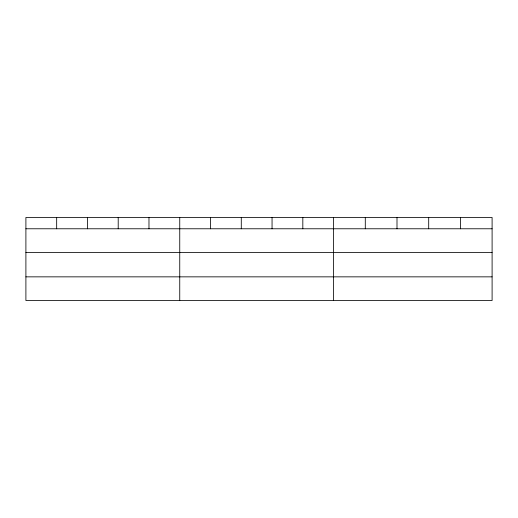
<?xml version="1.0" encoding="UTF-8"?>
<svg xmlns="http://www.w3.org/2000/svg" width="518" height="518" viewBox="0 0 518 518"><rect width="100%" height="100%" fill="white"/><g stroke="black" fill="none" stroke-linecap="round" stroke-linejoin="round"><path stroke-width="0.78" d="M492.1 252.454L492.1 217.476L25.9 217.476L25.9 300.524L492.1 300.524L492.1 252.454L25.9 252.454M25.9 228.775L492.1 228.775M25.9 276.852L492.1 276.852M460.398 217.476L460.398 228.775M428.697 217.476L428.697 228.775M396.995 217.476L396.995 228.775M365.294 217.476L365.294 228.775M333.592 217.476L333.592 300.524M302.823 217.476L302.823 228.775M272.054 217.476L272.054 228.775M241.284 217.476L241.284 228.775M210.515 217.476L210.515 228.775M179.746 217.476L179.746 300.524M148.977 217.476L148.977 228.775M118.208 217.476L118.208 228.775M87.438 217.476L87.438 228.775M56.669 217.476L56.669 228.775"/></g></svg>
